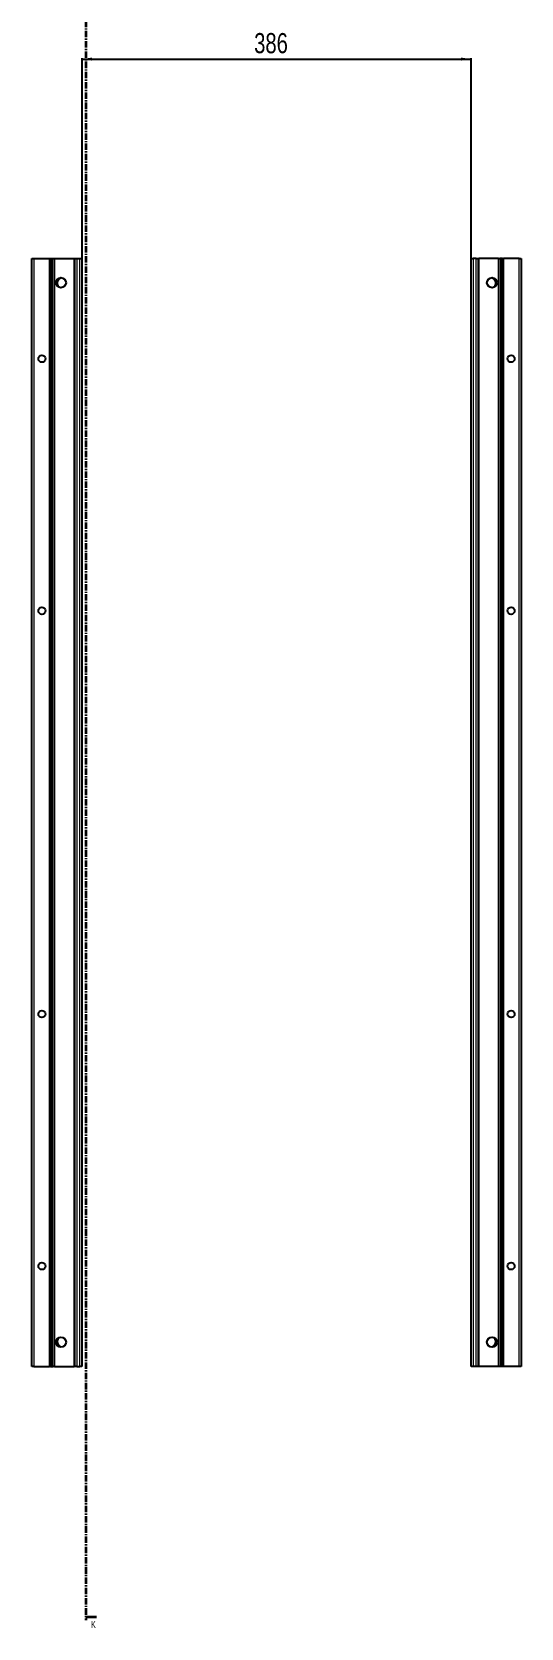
# Model space of a CAD drawing. Header units: millimetres. Extents: x -199 to 3649, y -1747 to 1507.
# Drawn here: x 1519 to 2005, y -1111 to 472 of the extents above; entities that cross this region are included whole.
import ezdxf

# ---------------------------------------------------------------- set-up
doc = ezdxf.new("R2010")
doc.units = ezdxf.units.MM
doc.linetypes.add('CENTER', pattern=[10.16, 6.35, -1.27, 1.27, -1.27])
doc.layers.add('FORMAT', color=7, linetype='Continuous')
doc.styles.add('SLDTEXTSTYLE0', font='TXT', dxfattribs={"width": 0.75})
doc.dimstyles.new('SLDDIMSTYLE0', dxfattribs={"dimtxt": 20, "dimasz": 10, "dimexe": 0, "dimexo": 0.0625, "dimgap": 5, "dimtad": 2, "dimdec": 1, "dimrnd": 1e-09, "dimzin": 12, "dimdsep": 46, "dimtxsty": 'SLDTEXTSTYLE0', "dimsah": 1, "dimcen": 0.09, "dimadec": 0, "dimazin": 3, "dimtfac": 1, "dimtofl": 0, "dimtmove": 0, "dimatfit": 3, "dimfxl": 0, "dimfrac": 2, "dimtolj": 1, "dimtzin": 12, "dimarcsym": 0})

# ---------------------------------------------------------------- blocks, each defined once
blk = doc.blocks.new('_D_4')
at = {"layer": 'FORMAT'}
for p, q in [((1569.2, 247.2), (1569.2, 446)), ((1569.2, 445), (1955.2, 445)), ((1955.2, 247.2), (1955.2, 446))]:
    blk.add_line(p, q, dxfattribs=at)
for points in [[(1569.2, 445), (1579.2, 443.5), (1579.2, 446.5)], [(1955.2, 445), (1945.2, 446.5), (1945.2, 443.5)]]:
    blk.add_solid(points, dxfattribs=at)
at = {"layer": 'FORMAT', "insert": (1740, 470.8), "char_height": 20, "attachment_point": 1, "style": 'SLDTEXTSTYLE0'}
blk.add_mtext('386', dxfattribs=at)

msp = doc.modelspace()

# ---------------------------------------------------------------- linework, layer by layer
at = {"color": 7, "linetype": 'CENTER', "lineweight": 35}
msp.add_line((1572.9, 1499.09), (1572.9, -1103.67), dxfattribs=at)
at = {"color": 7, "linetype": 'Continuous', "lineweight": 25}
for p, q in [((1519.47, -851.79), (1519.47, 247.21)), ((1519.47, 247.21), (1521.47, 247.21)), ((1521.47, 247.21), (1536.82, 247.21)), ((1536.82, 247.21), (1537.47, 247.21)), ((1537.47, 223.46), (1537.47, 247.21)), ((1537.47, 247.21), (1538.06, 247.21)), ((1538.06, 247.21), (1539.26, 247.21)), ((1539.26, 247.21), (1539.26, -851.79)), ((1539.26, 247.21), (1539.3, 247.21)), ((1539.3, 247.21), (1539.3, -851.79)), ((1539.3, 247.21), (1540.5, 247.21)), ((1540.5, 247.21), (1541.92, 247.21)), ((1541.92, 247.21), (1561.32, 247.21)), ((1561.32, 247.21), (1561.97, 247.21)), ((1561.97, -851.79), (1561.97, 247.21)), ((1561.97, 247.21), (1563.97, 247.21)), ((1563.97, 247.21), (1567.17, 247.21)), ((1567.17, 247.21), (1569.17, 247.21)), ((1569.17, 247.21), (1569.17, -851.79)), ((1955.17, -851.79), (1955.17, 247.21)), ((1955.17, 247.21), (1957.17, 247.21)), ((1960.37, 247.21), (1957.17, 247.21)), ((1960.37, 247.21), (1962.37, 247.21)), ((1962.37, 247.21), (1962.37, -851.79)), ((1962.37, 247.21), (1963.02, 247.21)), ((1982.42, 247.21), (1963.02, 247.21)), ((1982.42, 247.21), (1983.84, 247.21)), ((1985.04, 247.21), (1983.84, 247.21)), ((1985.04, -851.79), (1985.04, 247.21)), ((1985.08, 247.21), (1985.04, 247.21)), ((1985.08, -851.79), (1985.08, 247.21)), ((1986.28, 247.21), (1985.08, 247.21)), ((1986.28, 247.21), (1986.87, 247.21)), ((1986.87, 247.21), (1986.87, 223.46)), ((1986.87, 247.21), (1987.52, 247.21)), ((2002.87, 247.21), (1987.52, 247.21)), ((2002.87, 247.21), (2004.87, 247.21)), ((2004.87, 247.21), (2004.87, -851.79)), ((1537.53, 223.35), (1537.47, 223.46)), ((1537.47, 223.46), (1537.47, 221.96)), ((1537.47, 221.96), (1537.53, 222.06)), ((1537.47, 173.46), (1537.47, 221.96)), ((1537.53, 222.06), (1537.53, 223.35)), ((1547.52, 227.73), (1547.52, 228.14)), ((1976.82, 228.14), (1976.82, 227.73)), ((1986.87, 223.46), (1986.81, 223.35)), ((1986.81, 223.35), (1986.81, 222.06)), ((1986.81, 222.06), (1986.87, 221.96)), ((1986.87, 221.96), (1986.87, 223.46)), ((1986.87, 221.96), (1986.87, 173.46)), ((1537.53, 173.35), (1537.47, 173.46)), ((1537.47, 173.46), (1537.47, 171.96)), ((1537.47, 171.96), (1537.53, 172.06)), ((1537.47, 123.46), (1537.47, 171.96)), ((1537.53, 172.06), (1537.53, 173.35)), ((1986.87, 173.46), (1986.81, 173.35)), ((1986.81, 173.35), (1986.81, 172.06)), ((1986.81, 172.06), (1986.87, 171.96)), ((1986.87, 171.96), (1986.87, 173.46)), ((1986.87, 171.96), (1986.87, 123.46)), ((1537.53, 123.35), (1537.47, 123.46)), ((1537.47, 123.46), (1537.47, 121.96)), ((1537.47, 121.96), (1537.53, 122.06)), ((1537.47, 73.46), (1537.47, 121.96)), ((1537.53, 122.06), (1537.53, 123.35)), ((1986.87, 123.46), (1986.81, 123.35)), ((1986.81, 123.35), (1986.81, 122.06)), ((1986.81, 122.06), (1986.87, 121.96)), ((1986.87, 121.96), (1986.87, 123.46)), ((1986.87, 121.96), (1986.87, 73.46)), ((1537.53, 73.35), (1537.47, 73.46)), ((1537.47, 73.46), (1537.47, 71.96)), ((1537.47, 71.96), (1537.53, 72.06)), ((1537.47, 23.46), (1537.47, 71.96)), ((1537.53, 72.06), (1537.53, 73.35)), ((1986.87, 73.46), (1986.81, 73.35)), ((1986.81, 73.35), (1986.81, 72.06)), ((1986.81, 72.06), (1986.87, 71.96)), ((1986.87, 71.96), (1986.87, 73.46)), ((1986.87, 71.96), (1986.87, 23.46)), ((1537.53, 23.35), (1537.47, 23.46)), ((1537.47, 23.46), (1537.47, 21.96)), ((1537.47, 21.96), (1537.53, 22.06)), ((1537.47, -26.54), (1537.47, 21.96)), ((1537.53, 22.06), (1537.53, 23.35)), ((1986.87, 23.46), (1986.81, 23.35)), ((1986.81, 23.35), (1986.81, 22.06)), ((1986.81, 22.06), (1986.87, 21.96)), ((1986.87, 21.96), (1986.87, 23.46)), ((1986.87, 21.96), (1986.87, -26.54)), ((1537.53, -26.65), (1537.47, -26.54)), ((1537.47, -26.54), (1537.47, -28.04)), ((1537.47, -28.04), (1537.53, -27.94)), ((1537.47, -76.54), (1537.47, -28.04)), ((1537.53, -27.94), (1537.53, -26.65)), ((1986.87, -26.54), (1986.81, -26.65)), ((1986.81, -26.65), (1986.81, -27.94)), ((1986.81, -27.94), (1986.87, -28.04)), ((1986.87, -28.04), (1986.87, -26.54)), ((1986.87, -28.04), (1986.87, -76.54)), ((1537.53, -76.65), (1537.47, -76.54)), ((1537.47, -76.54), (1537.47, -78.04)), ((1537.47, -78.04), (1537.53, -77.94)), ((1537.47, -126.54), (1537.47, -78.04)), ((1537.53, -77.94), (1537.53, -76.65)), ((1986.87, -76.54), (1986.81, -76.65)), ((1986.81, -76.65), (1986.81, -77.94)), ((1986.81, -77.94), (1986.87, -78.04)), ((1986.87, -78.04), (1986.87, -76.54)), ((1986.87, -78.04), (1986.87, -126.54)), ((1537.53, -126.65), (1537.47, -126.54)), ((1537.47, -126.54), (1537.47, -128.04)), ((1537.53, -127.94), (1537.53, -126.65)), ((1986.87, -126.54), (1986.81, -126.65)), ((1986.81, -126.65), (1986.81, -127.94)), ((1986.87, -128.04), (1986.87, -126.54)), ((1537.47, -128.04), (1537.53, -127.94)), ((1537.47, -176.54), (1537.47, -128.04)), ((1986.81, -127.94), (1986.87, -128.04)), ((1986.87, -128.04), (1986.87, -176.54)), ((1537.53, -176.65), (1537.47, -176.54)), ((1537.47, -176.54), (1537.47, -178.04)), ((1537.47, -178.04), (1537.53, -177.94)), ((1537.47, -226.54), (1537.47, -178.04)), ((1537.53, -177.94), (1537.53, -176.65)), ((1986.87, -176.54), (1986.81, -176.65)), ((1986.81, -176.65), (1986.81, -177.94)), ((1986.81, -177.94), (1986.87, -178.04)), ((1986.87, -178.04), (1986.87, -176.54)), ((1986.87, -178.04), (1986.87, -226.54)), ((1537.53, -226.65), (1537.47, -226.54)), ((1537.47, -226.54), (1537.47, -228.04)), ((1537.47, -228.04), (1537.53, -227.94)), ((1537.47, -276.54), (1537.47, -228.04)), ((1537.53, -227.94), (1537.53, -226.65)), ((1986.87, -226.54), (1986.81, -226.65)), ((1986.81, -226.65), (1986.81, -227.94)), ((1986.81, -227.94), (1986.87, -228.04)), ((1986.87, -228.04), (1986.87, -226.54)), ((1986.87, -228.04), (1986.87, -276.54)), ((1537.53, -276.65), (1537.47, -276.54)), ((1537.47, -276.54), (1537.47, -278.04)), ((1537.47, -278.04), (1537.53, -277.94)), ((1537.47, -326.54), (1537.47, -278.04)), ((1537.53, -277.94), (1537.53, -276.65)), ((1986.87, -276.54), (1986.81, -276.65)), ((1986.81, -276.65), (1986.81, -277.94)), ((1986.81, -277.94), (1986.87, -278.04)), ((1986.87, -278.04), (1986.87, -276.54)), ((1986.87, -278.04), (1986.87, -326.54)), ((1537.53, -326.65), (1537.47, -326.54)), ((1537.47, -326.54), (1537.47, -328.04)), ((1537.47, -328.04), (1537.53, -327.94)), ((1537.47, -376.54), (1537.47, -328.04)), ((1537.53, -327.94), (1537.53, -326.65)), ((1986.87, -326.54), (1986.81, -326.65)), ((1986.81, -326.65), (1986.81, -327.94)), ((1986.81, -327.94), (1986.87, -328.04)), ((1986.87, -328.04), (1986.87, -326.54)), ((1986.87, -328.04), (1986.87, -376.54)), ((1537.53, -376.65), (1537.47, -376.54)), ((1537.47, -376.54), (1537.47, -378.04)), ((1537.47, -378.04), (1537.53, -377.94)), ((1537.47, -426.54), (1537.47, -378.04)), ((1537.53, -377.94), (1537.53, -376.65)), ((1986.87, -376.54), (1986.81, -376.65)), ((1986.81, -376.65), (1986.81, -377.94)), ((1986.81, -377.94), (1986.87, -378.04)), ((1986.87, -378.04), (1986.87, -376.54)), ((1986.87, -378.04), (1986.87, -426.54)), ((1537.53, -426.65), (1537.47, -426.54)), ((1537.47, -426.54), (1537.47, -428.04)), ((1537.53, -427.94), (1537.53, -426.65)), ((1986.87, -426.54), (1986.81, -426.65)), ((1986.81, -426.65), (1986.81, -427.94)), ((1986.87, -428.04), (1986.87, -426.54)), ((1537.47, -428.04), (1537.53, -427.94)), ((1537.47, -476.54), (1537.47, -428.04)), ((1986.81, -427.94), (1986.87, -428.04)), ((1986.87, -428.04), (1986.87, -476.54)), ((1537.53, -476.65), (1537.47, -476.54)), ((1537.47, -476.54), (1537.47, -478.04)), ((1537.47, -478.04), (1537.53, -477.94)), ((1537.47, -526.54), (1537.47, -478.04)), ((1537.53, -477.94), (1537.53, -476.65)), ((1986.87, -476.54), (1986.81, -476.65)), ((1986.81, -476.65), (1986.81, -477.94)), ((1986.81, -477.94), (1986.87, -478.04)), ((1986.87, -478.04), (1986.87, -476.54)), ((1986.87, -478.04), (1986.87, -526.54)), ((1537.53, -526.65), (1537.47, -526.54)), ((1537.47, -526.54), (1537.47, -528.04)), ((1537.47, -528.04), (1537.53, -527.94)), ((1537.47, -576.54), (1537.47, -528.04)), ((1537.53, -527.94), (1537.53, -526.65)), ((1986.87, -526.54), (1986.81, -526.65)), ((1986.81, -526.65), (1986.81, -527.94)), ((1986.81, -527.94), (1986.87, -528.04)), ((1986.87, -528.04), (1986.87, -526.54)), ((1986.87, -528.04), (1986.87, -576.54)), ((1537.53, -576.65), (1537.47, -576.54)), ((1537.47, -576.54), (1537.47, -578.04)), ((1537.47, -578.04), (1537.53, -577.94)), ((1537.47, -626.54), (1537.47, -578.04)), ((1537.53, -577.94), (1537.53, -576.65)), ((1986.87, -576.54), (1986.81, -576.65)), ((1986.81, -576.65), (1986.81, -577.94)), ((1986.81, -577.94), (1986.87, -578.04)), ((1986.87, -578.04), (1986.87, -576.54)), ((1986.87, -578.04), (1986.87, -626.54)), ((1537.53, -626.65), (1537.47, -626.54)), ((1537.47, -626.54), (1537.47, -628.04)), ((1537.47, -628.04), (1537.53, -627.94)), ((1537.47, -676.54), (1537.47, -628.04)), ((1537.53, -627.94), (1537.53, -626.65)), ((1986.87, -626.54), (1986.81, -626.65)), ((1986.81, -626.65), (1986.81, -627.94)), ((1986.81, -627.94), (1986.87, -628.04)), ((1986.87, -628.04), (1986.87, -626.54)), ((1986.87, -628.04), (1986.87, -676.54)), ((1537.53, -676.65), (1537.47, -676.54)), ((1537.47, -676.54), (1537.47, -678.04)), ((1537.47, -678.04), (1537.53, -677.94)), ((1537.47, -726.54), (1537.47, -678.04)), ((1537.53, -677.94), (1537.53, -676.65)), ((1986.87, -676.54), (1986.81, -676.65)), ((1986.81, -676.65), (1986.81, -677.94)), ((1986.81, -677.94), (1986.87, -678.04)), ((1986.87, -678.04), (1986.87, -676.54)), ((1986.87, -678.04), (1986.87, -726.54)), ((1537.53, -726.65), (1537.47, -726.54)), ((1537.47, -726.54), (1537.47, -728.04)), ((1537.47, -728.04), (1537.53, -727.94)), ((1537.47, -776.54), (1537.47, -728.04)), ((1537.53, -727.94), (1537.53, -726.65)), ((1986.87, -726.54), (1986.81, -726.65)), ((1986.81, -726.65), (1986.81, -727.94)), ((1986.81, -727.94), (1986.87, -728.04)), ((1986.87, -728.04), (1986.87, -726.54)), ((1986.87, -728.04), (1986.87, -776.54)), ((1537.53, -776.65), (1537.47, -776.54)), ((1537.47, -776.54), (1537.47, -778.04)), ((1537.47, -778.04), (1537.53, -777.94)), ((1537.47, -826.54), (1537.47, -778.04)), ((1537.53, -777.94), (1537.53, -776.65)), ((1986.87, -776.54), (1986.81, -776.65)), ((1986.81, -776.65), (1986.81, -777.94)), ((1986.81, -777.94), (1986.87, -778.04)), ((1986.87, -778.04), (1986.87, -776.54)), ((1986.87, -778.04), (1986.87, -826.54)), ((1537.53, -826.65), (1537.47, -826.54)), ((1537.47, -826.54), (1537.47, -828.04)), ((1537.47, -828.04), (1537.53, -827.94)), ((1537.47, -851.79), (1537.47, -828.04)), ((1537.53, -827.94), (1537.53, -826.65)), ((1547.52, -832.73), (1547.52, -832.32)), ((1976.82, -832.32), (1976.82, -832.73)), ((1986.87, -826.54), (1986.81, -826.65)), ((1986.81, -826.65), (1986.81, -827.94)), ((1986.81, -827.94), (1986.87, -828.04)), ((1986.87, -828.04), (1986.87, -826.54)), ((1986.87, -828.04), (1986.87, -851.79)), ((1521.47, -851.79), (1519.47, -851.79)), ((1521.47, -851.79), (1536.82, -851.79)), ((1537.47, -851.79), (1536.82, -851.79)), ((1538.06, -851.79), (1537.47, -851.79)), ((1538.06, -851.79), (1539.26, -851.79)), ((1539.26, -851.79), (1539.3, -851.79)), ((1539.3, -851.79), (1540.5, -851.79)), ((1541.92, -851.79), (1540.5, -851.79)), ((1541.92, -851.79), (1561.32, -851.79)), ((1561.97, -851.79), (1561.32, -851.79)), ((1563.97, -851.79), (1561.97, -851.79)), ((1563.97, -851.79), (1567.17, -851.79)), ((1569.17, -851.79), (1567.17, -851.79)), ((1957.17, -851.79), (1955.17, -851.79)), ((1960.37, -851.79), (1957.17, -851.79)), ((1962.37, -851.79), (1960.37, -851.79)), ((1963.02, -851.79), (1962.37, -851.79)), ((1982.42, -851.79), (1963.02, -851.79)), ((1983.84, -851.79), (1982.42, -851.79)), ((1985.04, -851.79), (1983.84, -851.79)), ((1985.08, -851.79), (1985.04, -851.79)), ((1986.28, -851.79), (1985.08, -851.79)), ((1986.87, -851.79), (1986.28, -851.79)), ((1987.52, -851.79), (1986.87, -851.79)), ((2002.87, -851.79), (1987.52, -851.79)), ((2004.87, -851.79), (2002.87, -851.79))]:
    msp.add_line(p, q, dxfattribs=at)
at = {"color": 8, "linetype": 'Continuous', "lineweight": 18}
for p, q in [((1521.47, 247.21), (1521.47, -851.79)), ((1536.82, -851.79), (1536.82, 247.21)), ((1538.06, 247.21), (1538.06, -851.79)), ((1540.5, -851.79), (1540.5, 247.21)), ((1541.92, 247.21), (1541.92, -851.79)), ((1561.32, -851.79), (1561.32, 247.21)), ((1563.97, 247.21), (1563.97, -851.79)), ((1567.17, -851.79), (1567.17, 247.21)), ((1957.17, 247.21), (1957.17, -851.79)), ((1960.37, -851.79), (1960.37, 247.21)), ((1963.02, 247.21), (1963.02, -851.79)), ((1982.42, -851.79), (1982.42, 247.21)), ((1983.84, 247.21), (1983.84, -851.79)), ((1986.28, -851.79), (1986.28, 247.21)), ((1987.52, 247.21), (1987.52, -851.79)), ((2002.87, -851.79), (2002.87, 247.21))]:
    msp.add_line(p, q, dxfattribs=at)
at = {"color": 7, "linetype": 'Continuous', "lineweight": 35}
msp.add_line((1583.54, -1100.67), (1572.9, -1100.67), dxfattribs=at)
at = {"color": 7, "linetype": 'Continuous', "lineweight": 25}
for centre, radius in [((1548.32, 223.21), 5), ((1976.02, 223.21), 5), ((1529.37, 147.71), 3.5), ((1994.97, 147.71), 3.5), ((1529.37, -102.29), 3.5), ((1994.97, -102.29), 3.5), ((1529.37, -502.29), 3.5), ((1994.97, -502.29), 3.5), ((1529.37, -752.29), 3.5), ((1994.97, -752.29), 3.5), ((1548.32, -827.79), 5), ((1976.02, -827.79), 5)]:
    msp.add_circle(centre, radius, dxfattribs=at)
for centre, radius, start, end in [((1549.82, 222.71), 5.25, 119.14074, 233.81086), ((1547.02, 227.73), 0.5, 299.14074, 0), ((1977.32, 227.73), 0.5, 180, 240.85926), ((1974.52, 222.71), 5.25, 306.18914, 60.85926), ((1549.82, -827.29), 5.25, 126.18914, 240.85926), ((1974.52, -827.29), 5.25, 299.14074, 53.81085), ((1547.02, -832.32), 0.5, 0, 60.85926), ((1977.32, -832.32), 0.5, 119.14074, 180)]:
    msp.add_arc(centre, radius, start, end, dxfattribs=at)
at = {"color": 7, "linetype": 'Continuous', "lineweight": 35}
msp.add_solid([(1572.9, -1100.67), (1579.9, -1101.79), (1579.9, -1099.55)], dxfattribs=at)

# ---------------------------------------------------------------- texts
at = {"color": 7, "linetype": 'Continuous', "insert": (1578.05, -1104.36), "char_height": 7, "attachment_point": 1, "style": 'SLDTEXTSTYLE0'}
msp.add_mtext('K', dxfattribs=at)

# ---------------------------------------------------------------- dimensions: what is measured, and where the dimension line sits
at = {"layer": 'FORMAT'}
dim = msp.add_linear_dim(base=(1955.17, 445), p1=(1569.17, 247.21), p2=(1955.17, 247.21), angle=0, dimstyle='SLDDIMSTYLE0', dxfattribs=at)
dim.commit()
dim.dimension.update_dxf_attribs({"geometry": '_D_4', "text_midpoint": (1762.17, 445), "dimtype": 160})

doc.saveas('drawing.dxf')
